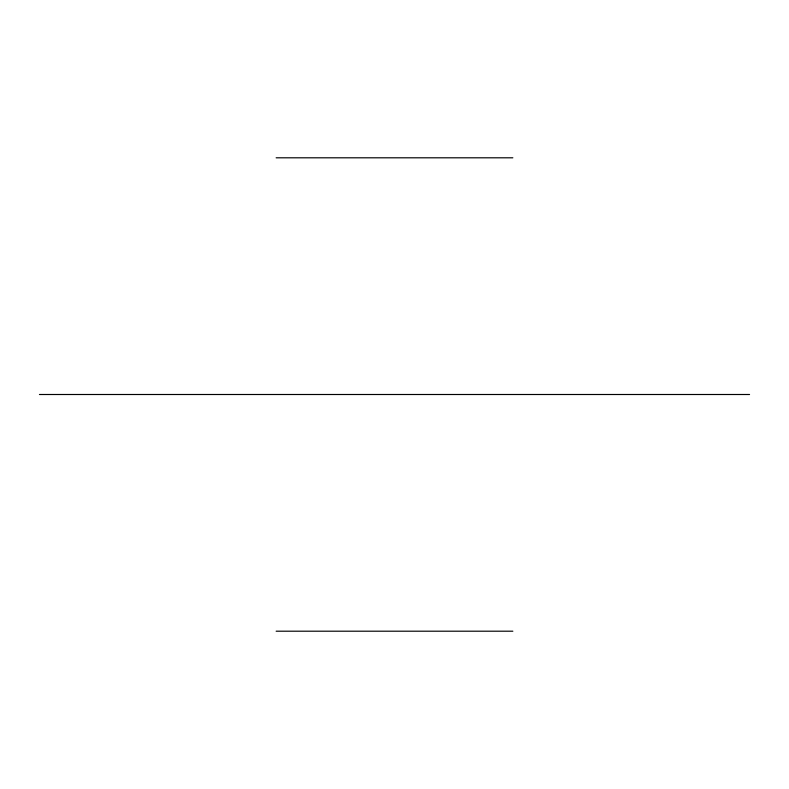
<?xml version="1.0" encoding="UTF-8"?>
<svg xmlns="http://www.w3.org/2000/svg" width="789" height="789" viewBox="0 0 789 789"><rect width="100%" height="100%" fill="white"/><g stroke="black" fill="none" stroke-linecap="round" stroke-linejoin="round"><path stroke-width="1.18" d="M276.15 157.8L512.85 157.8M39.45 394.5L749.55 394.5M276.15 631.2L512.85 631.2"/></g></svg>
